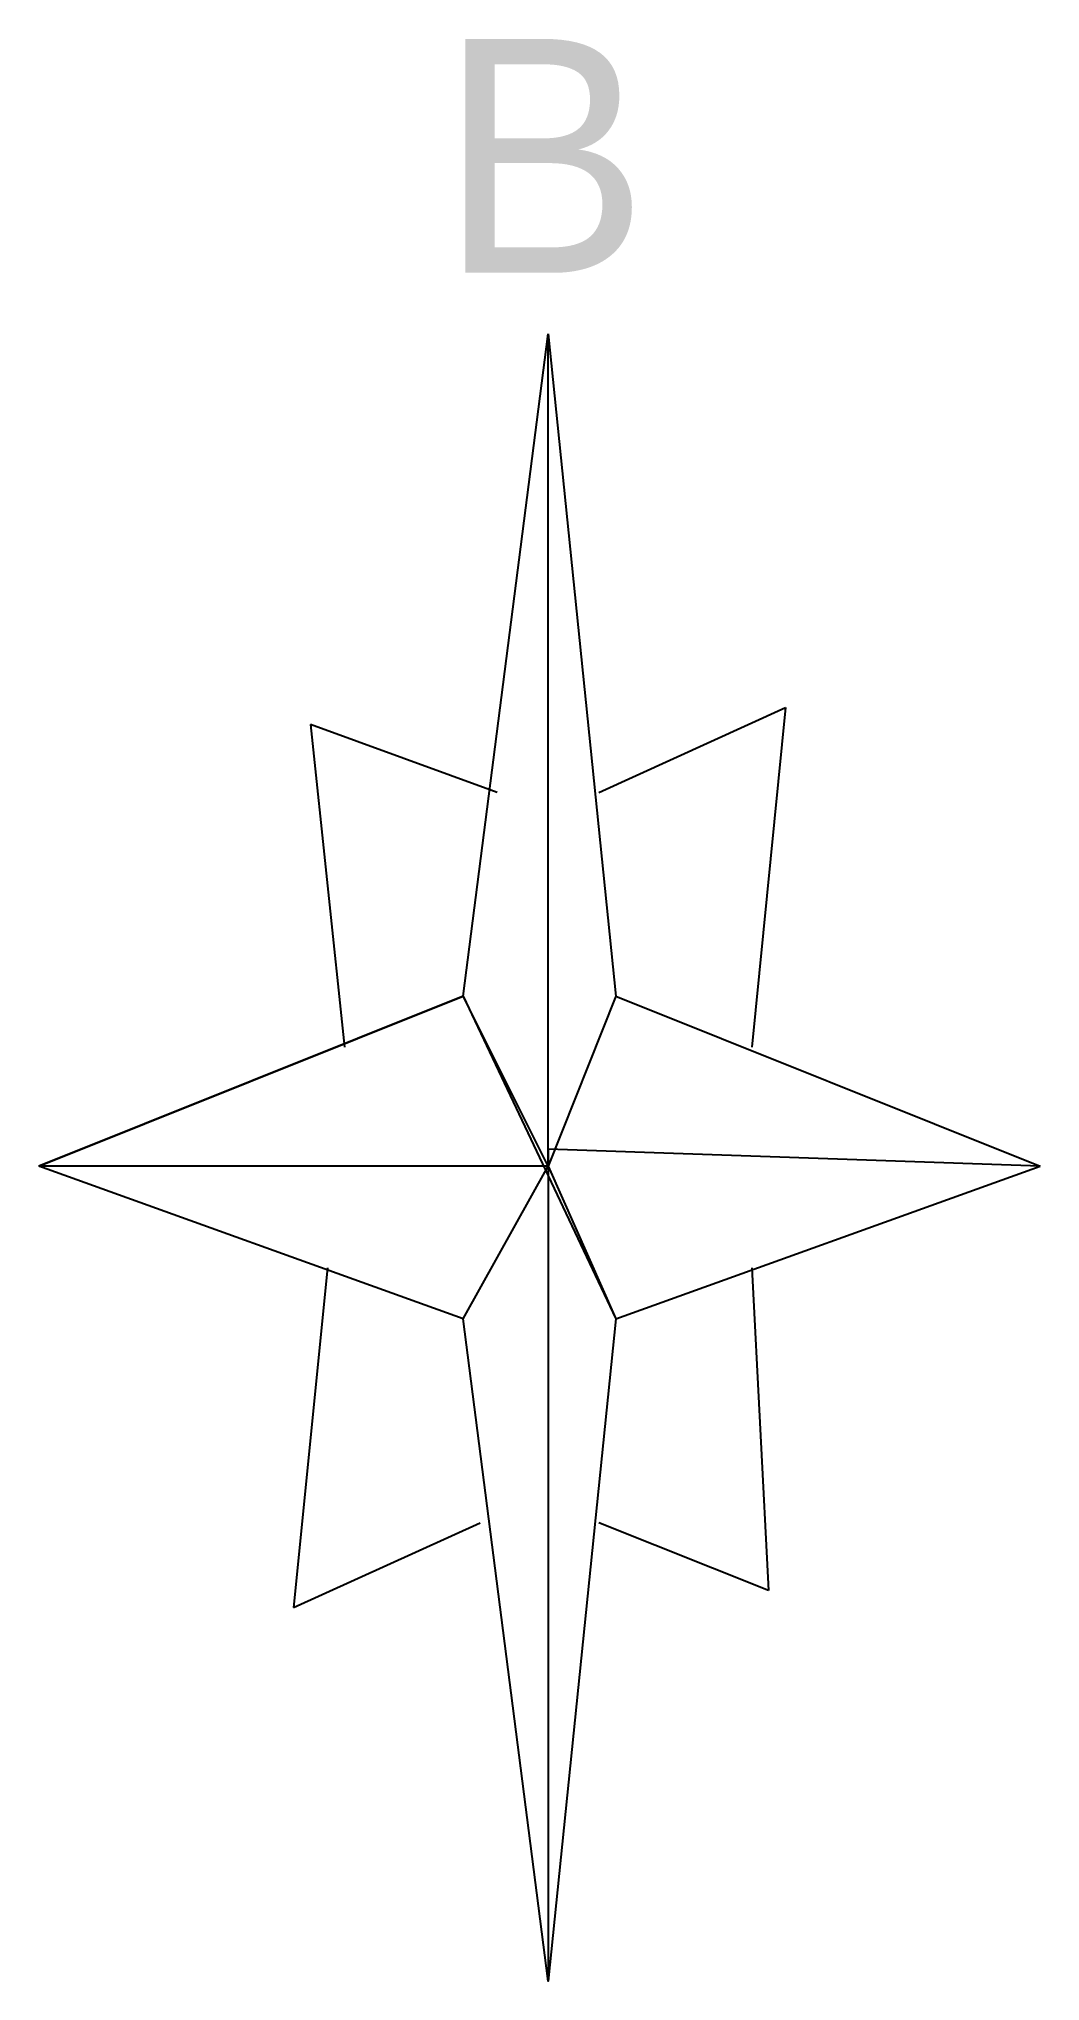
# Model space of a CAD drawing. Extents: x 129 to 540978, y 21 to 1835419.
# Drawn here: x 128.813 to 129.993, y 21.112 to 23.4 of the extents above.
import ezdxf

# ---------------------------------------------------------------- set-up
doc = ezdxf.new("R2010")
doc.units = 0
doc.layers.add('tlbdTemplate', color=7, linetype='Continuous')

msp = doc.modelspace()

# ---------------------------------------------------------------- linework, layer by layer
at = {"layer": 'tlbdTemplate'}
for p, q in [((129.3131, 22.2722), (129.4131, 23.0522)), ((129.4731, 22.5122), (129.6931, 22.6122)), ((129.6931, 22.6122), (129.6531, 22.2122)), ((129.3531, 22.5122), (129.1331, 22.5922)), ((129.1331, 22.5922), (129.1731, 22.2122)), ((129.3131, 22.2722), (128.8131, 22.0722)), ((128.8131, 22.0722), (129.3131, 22.2722)), ((129.4131, 22.0722), (129.3131, 22.2722)), ((129.3131, 22.2722), (129.4931, 21.8922)), ((129.4931, 22.2722), (129.9931, 22.0722)), ((129.9931, 22.0722), (129.4131, 22.0922)), ((129.4131, 22.0922), (129.4131, 22.0722)), ((129.3131, 21.8922), (128.8131, 22.0722)), ((129.4131, 22.0722), (128.8131, 22.0722)), ((129.4131, 22.0722), (129.4931, 21.8922)), ((129.4931, 21.8922), (129.9931, 22.0722)), ((129.4931, 21.8922), (129.9931, 22.0722)), ((129.1531, 21.9522), (129.1131, 21.5522)), ((129.6531, 21.9522), (129.6731, 21.5722)), ((129.4931, 21.8922), (129.4131, 21.1122)), ((129.1131, 21.5522), (129.3331, 21.6522)), ((129.6731, 21.5722), (129.4731, 21.6522))]:
    msp.add_line(p, q, dxfattribs=at)
for points in [[(129.4131, 23.0522), (129.4931, 22.2722), (129.4131, 22.0722)], [(129.4131, 22.0722), (129.4131, 21.1122), (129.3131, 21.8922)]]:
    msp.add_lwpolyline(points, close=True, dxfattribs=at)

# ---------------------------------------------------------------- texts
msp.add_text('B', height=0.2755, dxfattribs=at).set_placement((129.2856, 23.1242))

doc.saveas('drawing.dxf')
